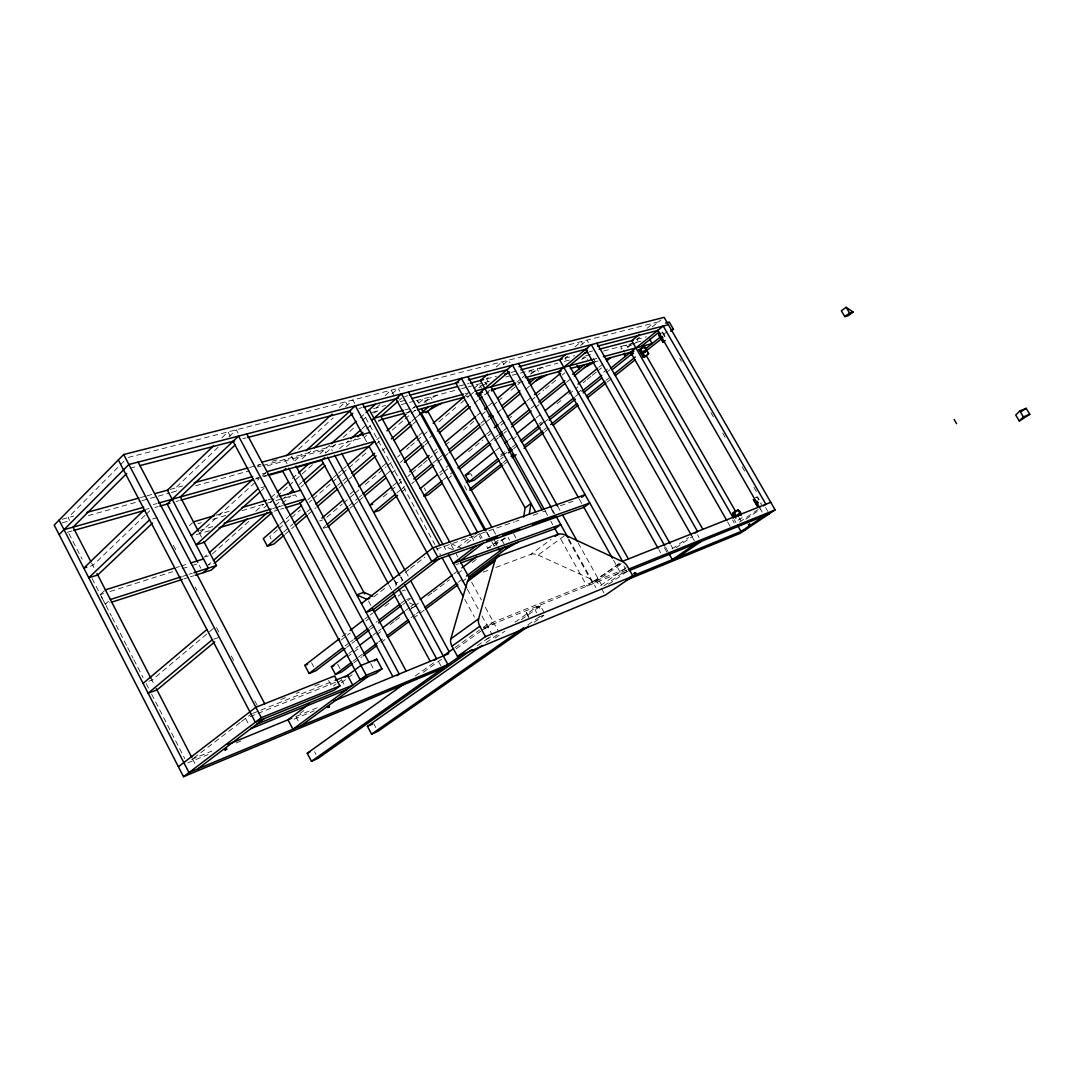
<?xml version="1.0" encoding="UTF-8"?>
<svg xmlns="http://www.w3.org/2000/svg" width="1084" height="1084" viewBox="0 0 1084 1084"><rect width="100%" height="100%" fill="white"/><g stroke="black" fill="none" stroke-linecap="round" stroke-linejoin="round"><path stroke-width="0.75" stroke-dasharray="5 3.75" d="M395.89 586.146L396.094 582.989L402.882 580.536M123.983 461.201L68.17 517.596L69.566 520.32M221.963 437.733L228.019 431.906L230.174 435.944M145.012 515.374L92.804 565.414L89.796 566.322M146.218 514.209L149.863 510.727M218.101 447.231L175.594 487.908L176.949 490.496M229.022 436.771L236.312 429.792L238.453 433.803M103.888 601.444L100.351 594.574L104.403 590.807M189.388 525.632L192.437 522.813M108.359 601.39L105.311 604.194L110.121 602.65M257.464 466.296L259.686 464.237M199.442 533.22L258.9 478.993M262.491 475.713L265.851 472.665M339.4 407.462L345.566 401.852L347.165 404.793M298.669 449.223L333.195 417.882M345.511 406.69L352.91 399.982L355.308 404.373M261.447 490.659L263.927 488.41M294.74 460.917L302.151 454.223M302.029 458.884L310.688 451.093M204.239 557.176L206.759 554.94M255.797 511.133L263.331 504.399M270.878 497.651L275.905 493.166M292.246 478.559L297.287 474.074M319.916 453.844L329.346 445.429L332.354 450.985M360.145 417.909L363.912 414.535L434.86 544.547M385.091 395.619L391.161 390.199L395.104 397.367M212.369 553.91L250.119 520.279M263.954 507.949L287.856 486.662M289.116 485.537L313.032 464.237M325.606 453.031L335.674 444.074M343.221 437.34L354.549 427.259M362.097 420.538L367.693 415.551M379.928 404.644L376.284 407.896L377.828 410.714M392.083 393.817L398.167 388.411L399.739 391.256M210.852 562.718L208.331 564.954L215.174 562.772M275.187 505.727L285.282 496.784M299.157 484.494L301.677 482.258M339.536 448.722L348.357 440.903M362.232 428.614L368.546 423.031M275.783 509.236L290.932 495.862M301.027 486.933L303.561 484.711M346.487 446.784L355.322 438.979M366.69 428.939L371.731 424.481M399.224 400.213L401.663 398.058M364.224 437.408L366.473 435.429M279.889 524.182L284.984 519.737M286.257 518.626L288.805 516.404M307.924 499.738L310.471 497.515M333.411 477.516L337.246 474.182M338.52 473.071L342.341 469.738M343.614 468.627L346.162 466.405M376.758 439.752L379.305 437.529M407.34 413.085L411.161 409.752M412.435 408.641L423.912 398.641L426.175 402.747M277.436 529.941L269.78 536.58L271.122 539.087M278.71 528.829L290.187 518.843M291.46 517.745L300.39 509.981M309.319 502.217L311.867 500.009M313.14 498.897L336.094 478.938M337.368 477.827L341.203 474.507M342.476 473.396L347.571 468.966M348.845 467.854L367.977 451.229M375.633 444.576L380.728 440.145M392.205 430.158L403.682 420.186M404.955 419.074L410.064 414.644M411.337 413.532L416.432 409.102M424.088 402.449L430.47 396.907L431.974 399.63M283.94 531.783L289.049 527.352M290.336 526.255L292.883 524.033M306.962 511.878L312.07 507.461M337.639 485.347L341.487 482.028M342.761 480.917L347.869 476.499M411.812 421.215L415.646 417.896M415.944 417.652L419.142 414.887M285.295 534.168L290.404 529.751M291.691 528.64L294.252 526.445M308.317 514.304L316 507.678M339.021 487.827L342.869 484.507M344.143 483.41L347.978 480.104M349.265 478.993L351.812 476.797M382.517 450.307L385.077 448.112M413.221 423.83L417.069 420.524M496.255 366.961L502.339 361.771L503.843 364.454M349.997 494.155L355.118 489.792M381.974 466.892L387.083 462.529M419.061 435.267L425.456 429.806M465.09 395.999L467.651 393.817M473.803 388.573L479.155 384.007L481.377 387.977M488.098 381.514L486.621 378.858L489.196 376.663M503.369 364.576L508.531 360.186L510.036 362.869M326.731 517.312L342.205 504.141M343.493 503.044L353.804 494.263M355.091 493.166L358.967 489.887M365.403 484.399L386.039 466.838M387.327 465.741L391.202 462.462M397.638 456.974L400.226 454.779M406.663 449.291L409.251 447.096M410.538 445.998L415.7 441.608M416.988 440.511L422.137 436.12M423.424 435.023L427.299 431.744M438.898 421.866L455.659 407.598M460.822 403.221L468.559 396.636M469.846 395.538L473.722 392.245M478.871 387.855L485.32 382.367L486.797 385.01M323.235 527.651L325.796 525.483M348.899 505.943L357.869 498.342M359.156 497.258L361.717 495.076M386.094 474.453L391.229 470.117M400.199 462.516L402.774 460.348M423.288 442.977L428.424 438.627M429.711 437.543L433.559 434.291M350.051 508.22L352.639 506.038M353.926 504.954L357.815 501.675M359.102 500.578L362.991 497.299M391.432 473.274L395.321 470.009M425.063 444.887L431.527 439.427M474.209 403.383L478.098 400.118M486.499 393.004L489.738 390.281M213.291 628.544L151.936 680.142L148.982 681.226M393.031 485.727L400.782 479.25M434.332 451.188L436.92 449.02M476.933 415.565L480.808 412.327M488.545 405.85L493.708 401.527M516.946 382.096L520.821 378.858M522.109 377.788L531.146 370.227L532.596 372.788M383.343 496.878L389.793 491.486M391.08 490.415L402.706 480.713M407.869 476.404L410.443 474.25M411.73 473.18L422.069 464.562M423.356 463.478L427.231 460.253M428.519 459.169L437.557 451.635M445.294 445.172L449.169 441.933M463.369 430.091L473.694 421.473M481.445 415.009L485.32 411.771M493.057 405.308L496.933 402.083M498.22 401.012L503.382 396.703M511.133 390.24L520.171 382.693M530.496 374.075L536.946 368.696L538.382 371.243M396.947 492.922L400.836 489.697M402.123 488.613L404.725 486.472M433.207 462.827L437.082 459.602M438.383 458.532L444.846 453.153M481.106 423.058L484.982 419.833M574.927 346.894L581.349 341.568L582.799 344.129M401.446 492.19L406.622 487.895M411.798 483.613L414.386 481.459M437.692 462.163L442.868 457.868M444.169 456.798L448.044 453.573M481.716 425.7L484.304 423.546M485.591 422.475L489.48 419.264M497.244 412.828L501.133 409.603M525.726 389.237L529.615 386.012M567.718 356.067L565.143 358.194L567.298 361.988M580.563 345.444L586.986 340.119L588.436 342.68M439.657 472.651L444.86 468.369M446.161 467.299L450.063 464.101M486.486 434.183L493.003 428.83M499.507 423.492L503.41 420.28M526.824 401.053L530.726 397.842M439.955 475.212L442.557 473.085M443.857 472.014L447.76 468.816M468.573 451.757L482.868 440.036M488.071 435.768L490.673 433.627M501.079 425.104L512.786 415.511M530.997 400.579L534.9 397.381M536.201 396.31L544.005 389.915M545.306 388.844L550.509 384.59M551.81 383.519L555.713 380.321M562.217 374.983L564.818 372.855M582.42 358.425L584.561 356.663M443.505 479.629L453.939 471.12M490.469 441.323L494.372 438.126M495.686 437.069L498.288 434.941M503.504 430.687L507.42 427.489M530.903 408.343L534.818 405.145M447.678 478.979L451.594 475.795M494.643 440.754L498.545 437.57M503.762 433.315L506.377 431.188M535.076 407.828L538.978 404.644M566.376 382.354L572.894 377.042M495.51 450.781L500.74 446.554M508.599 440.199L512.529 437.028M536.092 417.977L541.322 413.749M598.937 367.205L602.853 364.021M647.094 328.276L653.476 323.127M512.502 439.684L516.418 436.527M557 403.79L560.916 400.619M568.775 394.291L577.935 386.893M583.165 382.679L585.794 380.565M587.094 379.508L591.024 376.338M592.338 375.281L596.254 372.124M597.569 371.067L601.498 367.896M631.593 343.614L626.281 347.896L631.511 345.078M639.492 337.246L636.945 339.292L638.611 342.192M652.256 326.948L660.833 320.024M500.632 454.833L507.231 449.535M538.897 424.088L541.526 421.961M577.149 393.343L581.119 390.159M603.544 372.137L608.815 367.896M500.605 456.554L504.548 453.383M512.42 447.069L516.363 443.912M539.995 424.942L545.238 420.728M575.441 396.487L580.685 392.272M503.098 455.375L507.055 452.204M540.035 425.755L542.678 423.627M543.992 422.57L547.948 419.4M605.983 372.842L609.94 369.671M500.564 459.142L503.193 457.041M513.681 448.627L517.624 445.483M503.044 462.611L507.014 459.44M544.06 429.874L546.702 427.76M606.227 380.24L608.883 378.126M663.123 334.834L667.094 331.663M504.182 464.169L508.152 461.012M545.171 431.5L549.141 428.343M607.338 381.974L611.295 378.817M373.777 596.945L386.866 586.729M405.213 572.433L409.129 569.371M410.443 568.355L424.847 557.122M342.11 636.633L346.108 633.557M364.739 619.181L368.736 616.105M370.064 615.089L372.733 613.029M457.502 547.705L471.675 536.783L474.101 541.201M340.864 640.224L346.189 636.118M347.53 635.102L350.186 633.056M366.175 620.753L370.172 617.69M384.82 606.417L388.817 603.341M398.14 596.173L405.308 590.672M466.852 543.328L477.163 535.401M193.9 757.987L234.916 726.565M236.244 725.562L240.214 722.513M241.529 721.51L252.111 713.394M345.186 645.901L349.183 642.839M350.525 641.823L353.194 639.777M369.224 627.541L377.246 621.417M400.958 603.314L405.294 599.994M346.568 647.392L350.579 644.33M351.921 643.313L354.59 641.281M370.62 629.059L374.63 625.996M402.692 604.615L406.703 601.552M407.719 600.793L410.714 598.504M348.858 653.476L354.238 649.397M355.593 648.367L358.276 646.335M373.086 635.129L377.124 632.067M378.465 631.051L381.161 629.005M405.389 610.658L409.427 607.596M410.768 606.579L416.148 602.501M453.844 573.964L457.882 570.902M487.488 548.477L498.247 540.32M347.097 657.121L352.49 653.042M353.831 652.026L359.224 647.961M376.717 634.736L382.096 630.658M390.186 624.56L394.224 621.498M395.565 620.482L399.603 617.433M409.02 610.306L413.058 607.257M414.413 606.241L419.793 602.162M427.868 596.064L431.906 593.002M433.261 591.986L449.413 579.777M457.489 573.666L461.527 570.618M472.299 562.474L476.337 559.425M493.83 546.201L505.022 537.732M353.005 661.24L357.056 658.205M358.411 657.189L362.462 654.14M378.655 641.985L382.706 638.937M411.066 617.65L415.118 614.614M416.459 613.598L420.511 610.549M458.329 582.176L462.367 579.127M353.912 662.798L362.015 656.728M380.918 642.568L386.324 638.517M413.329 618.273L418.736 614.221M420.091 613.219L424.142 610.17M461.947 581.837L465.998 578.802M333.493 685.887L336.175 683.896M337.517 682.893L341.528 679.912M299.875 713.557L305.241 709.573M341.406 682.703L346.772 678.719M348.113 677.717L352.124 674.736M495.862 567.42L530.672 554.439L551.092 539.398M530.672 554.439A14.322 9.675 54 0 1 538.071 555.076L563.965 536.092M415.294 675.969L434.44 662.27M454.955 647.595L479.575 629.994M483.288 627.338L486.811 624.818L625.956 568.68M423.316 672.229L442.475 658.557M456.147 648.788L480.781 631.2M481.797 630.468L493.491 622.135L485.388 607.325M477.312 645.766L490.076 636.742M486.052 642.649L499.846 632.921M515.022 622.216L538.22 605.848L541.336 611.511M495.063 638.124L504.71 631.322M521.269 619.655L540.577 606.051L543.694 611.688M527.935 624.818L540.32 616.159M534.182 622.243L543.856 615.468M618.896 563.843L586.959 586.132L559.059 536.024M538.071 555.076L594.764 580.821L619.601 563.49M626.281 567.664L600.008 585.875A8.753 5.786 55.3 0 0 594.764 580.821M604.005 585.753L627.216 569.696M608.558 584.262L627.04 571.498L623.937 565.943M672.053 548.911L688.638 537.515M676.037 547.691L692.622 536.323M739.478 522.122L758.624 509.168M745.751 519.222L760.778 509.06M484.562 628.95L494.25 623.639L499.019 632.365M486.567 639.221L490.727 636.931M505.618 538.125L501.635 540.306L503.166 543.084M484.358 394.833L490.09 391.731M531.594 373.153L542.705 367.164L544.141 369.712M581.634 359.441L587.027 356.528M632.812 344.373L636.742 342.246M373.75 413.045L377.842 410.85M378.357 421.473L381.08 419.996M425.104 401.568L436.974 395.186L438.464 397.896M482.827 385.389L487.136 383.072M191.651 759.383L211.976 751.022M296.366 716.334L319.807 706.7M539.005 617.067L543.694 615.143M187.762 762.906L208.074 754.545M236.19 742.96L240.878 741.036M293.994 719.153L314.292 710.779M483.613 627.934L627.988 569.534M540.577 606.051L534.331 608.585L536.675 612.826M627.406 571.349L621.173 573.883L613.192 559.642M742.296 517.61L737.025 520.794L738.705 520.049M250.214 716.551L256.42 714.058M257.965 713.435L335.43 682.324M280.756 699.546L285.39 697.689M296.189 693.381L299.279 692.148M314.699 685.996L319.333 684.139M616.498 565.523L622.379 563.179L592.853 583.748L568.301 539.697M253.006 713.286L259.212 710.806M260.756 710.183L333.615 680.996M755.9 497.475L757.54 496.838L761.158 503.125M755.656 497.651L757.079 497.082L761.429 504.629M411.256 608.016L416.649 605.983L409.495 602.867M406.649 599.493L409.346 598.49M483.207 572.135L489.534 569.778M402.042 590.983L404.752 589.994M455.863 564.723L459.006 563.585M493.396 544.005L499.751 541.729M213.724 639.221L219.686 637.094M436.418 549.141L479.277 534.127M480.862 533.572L487.204 531.35M488.803 530.794L495.144 528.558M496.729 528.003L514.195 521.892M515.781 521.336L518.965 520.225M533.247 515.225L541.187 512.434M542.772 511.878L545.943 510.767M560.238 505.767L572.935 501.323M183.914 578.91L188.724 577.365M190.323 576.851L193.535 575.807M182.654 576.363L187.464 574.818M189.077 574.303L192.288 573.273M323.479 528.247L328.059 526.783M100.351 594.574L103.563 593.558M109.999 591.525L172.654 571.702M182.288 568.653L190.323 566.105M191.936 565.591L198.358 563.558L200.811 568.233M205.621 556.756L208.358 555.889M319.563 520.943L322.612 519.981M176.177 567.569L179.402 566.553M181.001 566.051L189.05 563.517M196.367 534.656L209.32 530.74M274.089 511.174L278.954 509.71M280.566 509.223L283.805 508.247M199.863 530.469L212.83 526.567M272.789 508.559L277.639 507.095M279.265 506.607L282.504 505.632M198.101 523.68L201.339 522.718M212.694 519.344L225.675 515.496M241.895 510.672L274.333 501.052M275.946 500.564L295.417 494.792L297.707 499.074M216.19 515.157L229.171 511.323M268.127 499.819L277.856 496.933M152.641 518.965L157.207 517.637M260.946 487.746L265.052 486.553M145.893 509.385L148.942 508.518M255.905 478.274L258.642 477.502M262.978 476.282L266.203 475.375M67.222 532.312L72.1 530.93M154.931 507.488L158.169 506.58M176.042 501.513L179.294 500.605M255.621 478.993L266.989 475.781M153.413 504.521L156.665 503.613M262.328 473.884L265.58 472.963M62.33 522.813L68.834 520.997M88.36 515.577L140.405 501.106M142.031 500.645L156.679 496.58M158.305 496.133L169.687 492.963M171.313 492.515L176.191 491.16M195.716 485.727L249.388 470.808M267.287 465.835L324.211 450.009L325.715 452.773M62.113 519.277L73.739 516.065M140.486 497.61L145.378 496.269M147.004 495.808L151.882 494.467M170.134 489.426L182.817 485.917M249.564 467.475L256.081 465.673M257.707 465.226L260.959 464.318M272.355 461.174L278.873 459.372M257.951 466.865L261.176 465.984M262.789 465.537L362.612 437.855M378.289 420.389L381.568 419.508M405.972 412.909L415.741 410.28M466.188 396.649L469.44 395.768M518.26 382.584L523.138 381.256M594.737 361.921L597.989 361.04M404.86 409.942L414.616 407.327M465.063 393.79L469.941 392.476M593.598 359.292L596.85 358.425M372.069 412.381L378.587 410.646M401.419 404.603L407.936 402.882M409.562 402.449L414.454 401.148M416.08 400.714L460.104 389.048M461.73 388.628L466.621 387.327M468.261 386.893L474.778 385.159M476.066 384.82L491.431 380.755M505.754 376.961L510.645 375.66M512.271 375.227L518.789 373.506M520.428 373.072L557.921 363.14M564.439 361.406L569.33 360.105M590.523 354.495L585.631 355.796L587.745 359.509M603.571 351.04L634.547 342.829M636.173 342.395L641.416 341.013M373.492 408.627L385.592 405.443M400.267 401.581L405.159 400.294M458.952 386.134L468.735 383.56M486.662 378.844L496.445 376.27M511.106 372.408L515.998 371.121M564.899 358.262L574.683 355.688M589.357 351.826L592.609 350.959M636.62 339.387L646.403 336.812M130.053 468.193L138.224 466.052M242.83 438.749L246.095 437.909M358.858 408.465L362.137 407.611M404.63 396.527L407.896 395.674M128.156 457.448L658.638 321.799L660.319 324.726M450.51 543.572L460.998 547.827M452.719 549.629L443.722 545.943L447.028 552M679.709 358.397L681.402 361.324M710.914 412.584L714.288 418.438M722.716 433.072L725.25 437.475M742.106 466.757L745.48 472.61M753.922 487.258L756.442 491.648M765.602 507.542L767.784 511.323M662.609 331.989L666.836 339.319M662.161 332.232L664.695 336.636M760.711 509.507L762.174 512.027M739.139 517.61L740.819 520.537M734.22 519.575L735.9 522.515M732.594 520.035L734.261 522.949M628.083 347.883L626.43 344.983L621.105 349.278L621.213 346.365L624.547 352.178M727.662 522L730.169 526.39M697.513 534.805L699.017 537.447M593.178 358.059L595.279 361.771M692.161 536.946L694.424 540.916M670.928 545.116L672.595 548.057M665.576 547.298L668.056 551.688M664.316 547.637L666.809 552.027M658.937 549.778L660.603 552.732M579.276 499.101L582.365 504.602M557.61 506.065L560.062 510.483M578.138 542.881L601.742 585.17M601.484 588.544L604.466 593.869M552.42 509.656L554.9 514.087M568.897 539.209L595.861 587.569M551.106 508.857L553.572 513.26M545.103 510.971L547.569 515.388M550.848 521.282L552.745 524.683M513.599 533.775L515.903 537.935M508.071 537.42L509.602 540.211M470.619 473.478L472.096 476.161M501.716 539.683L504.033 543.883M493.206 529.859L495.659 534.317M418.831 403.14L417.313 400.389L418.546 403.316M464.413 485.835L467.326 491.12M496.878 544.791L494.548 540.577L496.811 545.374M486.919 532.23L489.345 536.648M486.797 532.664L490.876 540.062M491.689 541.539L494.128 545.97L487.773 548.26L486.16 545.32M528.721 616.674L525.577 610.956L529.724 619.669M479.711 533.585L482.123 537.989M479.263 535.875L480.862 538.802M424.345 488.017L425.849 490.767M451.296 545.022L453.681 549.358M456.242 554.032L457.854 557M471.621 582.162L481.337 599.926M467.326 589.154L478.749 610.075M481.933 615.902L492.407 635.088M435.66 546.024L440.511 554.913M464.779 599.371L474.48 617.162M364.224 437.394L366.649 441.852M405.822 571.756L408.221 576.2M400.89 576.851L402.503 579.832M400.633 577.162L402.245 580.13M394.427 579.886L396.825 584.33M438.478 661.375L440.795 665.684M394.115 580.184L396.514 584.628M389.197 585.319L391.595 589.791M291.271 455.944L294.32 461.621M368.533 601.024L371.107 605.793M284.74 459.386L287.03 463.654M370.687 663.638L373.655 669.194M373.668 723.638L375.742 727.527M337.68 664.235L340.403 669.356M341.623 679.844L344.577 685.386M328.587 680.454L331.609 686.131M311.569 662.758L313.696 666.782M314.563 751.713L315.959 754.383M199.185 532.732L201.543 537.203M295.864 716.551L300.092 724.6M173.413 545.279L176.543 551.268M195.323 587.176L196.895 590.157M216.461 627.555L218.805 632.053M231.326 655.983L233.683 660.468M254.808 700.86L258.724 708.34M245.567 718.407L250.147 727.201M91.584 563.03L94.931 569.534M150.947 678.218L154.822 685.752M192.586 758.99L195.513 764.667M68.929 533.545L82.059 559.059M92.113 578.571L105.243 604.086M106.015 605.59L111.422 616.091M112.194 617.595L126.869 646.105M127.641 647.609L133.047 658.123M133.82 659.614L143.088 677.622M146.177 683.625L148.494 688.137M151.584 694.139L184.808 758.678"/><path stroke-width="1.5" d="M737.703 514.832L738.326 515.93M739.18 515.361L738.339 514.331M625.373 353.641L625.238 356.514L623.585 353.628M529.317 514.195L530.97 503.423L525.103 507.908L523.667 517.122M457.502 656.43L485.469 636.606L479.819 626.24A9.62 6.775 54.6 0 1 478.613 618.815L494.751 561.119A15.04 10.312 53.6 0 1 499.412 555.848L557.908 534.385A14.539 9.634 54 0 1 565.32 535.089L622.365 561.566A8.875 5.759 55.3 0 1 627.663 566.702L632.961 576.146L605.197 595.197L457.502 656.43L451.96 646.213A9.471 6.789 54.6 0 1 450.836 638.855L467.434 581.539A14.824 10.352 53.6 0 1 472.136 576.254L499.412 555.848M641.863 352.801L642.446 353.709L642.135 352.585M662.094 336.555L662.798 337.978M662.31 336.501L662.446 337.761M737.554 514.697L738.353 514.209M756.957 501.364L757.255 502.773L758.244 502.488M757.16 501.296L757.459 502.691M736.348 516.567L735.657 516.052L735.467 516.973M634.384 573.91L635.752 573.165M748.719 525.388L749.979 524.67L748.868 525.361M1019.787 410.931L1015.722 415.077L1019.299 421.012L1029.8 414.305L1026.196 408.343L1019.787 410.931L1023.391 416.933L1019.299 421.012M626.24 580.13L740.196 533.328L775.128 509.873L664.14 317.368L123.684 454.521L54.2 525.062L183.508 776.713L442.353 668.557M59.105 534.615L128.901 464.494L668.367 324.699M126.76 473.464L73.075 527.136L90.812 561.539M144.362 509.819L83.793 568.124L86.801 567.23M213.48 445.89L167.397 490.185L208.345 568.138L203.155 572.718M149.606 519.832L88.752 577.786L97.763 575.021L152.627 522.989M235.214 444.928L180.35 496.946L198.399 531.241M191.299 535.686L253.168 479.06M286.433 455.714L332.016 414.196M258.222 488.532L196.109 544.832L204.226 542.339L260.201 491.784M285.891 468.532L282.816 471.296L293.981 492.122M305.864 450.876L350.376 410.687M314.401 447.746L352.761 413.221M209.266 552.691L246.989 518.992M277.165 492.041L288.48 481.933M298.534 472.949L308.601 463.952M331.23 443.735L356.379 421.283M366.067 412.611L375.376 404.305M324.78 457.556L321.691 460.293L388.384 583.829M213.372 560.482L267.626 512.434M287.802 494.548L292.856 490.076M302.937 481.133L323.127 463.261M350.877 438.668L360.972 429.725M371.785 420.158L401.473 393.858L477.57 532.244L475.212 534.06M215.174 562.772L271.989 512.583M304.821 483.586L325.024 465.741M357.842 436.757L362.896 432.286M398.004 401.283L380.931 416.364L449.752 542.19M203.887 541.675L216.434 565.536L211.245 570.116L195.147 575.292M278.615 525.293L263.317 538.612L267.314 546.146L273.778 544.087L284.008 535.266M290.078 515.293L301.555 505.293M311.745 496.404L332.138 478.627M347.436 465.293L374.712 441.378L266.962 471.648M386.947 430.863L406.066 414.196M267.314 546.146L282.653 532.881M294.171 522.935L305.674 512.989M315.905 504.141L336.365 486.445M351.717 473.18L374.725 453.275M391.351 438.912L410.538 422.326M419.481 414.589L428.437 406.839M295.525 525.333L307.043 515.401M317.273 506.58L337.747 488.925M353.099 475.686L376.121 455.822M394.034 440.389L411.947 424.942M426.026 412.801L434.982 405.077M487.732 374.251L480.429 380.484L551.607 508.166M321.867 518.152L343.601 499.616M358.953 486.526L380.687 467.976M399.874 451.622L417.774 436.351M433.126 423.261L463.817 397.096M327.083 524.399L347.612 507.027M363.004 493.992L384.806 475.537M404.047 459.25L422.015 444.061M437.408 431.026L468.193 404.969M481.025 394.115L478.207 396.5L477.394 393.614M509.155 371.5L491.052 386.812L557.61 506.065M328.059 526.783L348.763 509.317M364.278 496.215L386.27 477.651M404.373 462.353L423.776 445.985M439.291 432.868L470.334 406.663M479.385 399.02L481.974 396.839M143.088 683.381L206.881 629.519M391.744 486.811L369.793 505.158L372.693 504.25M409.806 471.689L429.169 455.497M444.657 442.543L475.646 416.649M484.683 409.088L487.258 406.934M497.583 398.289L515.659 383.18M212.234 639.75L148.142 693.218L156.99 689.939L214.754 641.904M395.66 493.992L373.641 512.258L379.427 510.415L397.557 495.402M413.776 478.952L431.906 463.898M448.735 449.928L479.806 424.142M488.87 416.622L491.458 414.467M501.811 405.863L519.941 390.823M529.006 383.302L535.482 377.923M565.929 354.346L559.507 359.685L664.749 545.835M415.687 480.388L433.803 465.375M449.345 452.502L480.415 426.771M490.781 418.194L493.369 416.039M502.42 408.532L520.55 393.519M530.916 384.942L541.268 376.365M587.474 350.959L569.439 365.782L670.102 543.653M420.145 488.667L437.055 474.778M455.266 459.819L485.185 435.24M494.304 427.76L498.206 424.562M507.312 417.083L525.523 402.123M534.629 394.644L560.645 373.275M423.939 495.591L442.191 480.686M457.854 467.922L489.155 442.38M499.588 433.871L502.204 431.744M511.336 424.291L529.602 409.4M538.734 401.947L564.818 380.674M572.65 374.292L584.384 364.712M442.462 483.22L428.112 494.9L424.007 496.215M459.413 469.413L490.727 443.939M499.859 436.5L502.461 434.372M511.594 426.947L531.16 411.012M540.293 403.587L565.076 383.411M574.195 375.972L589.859 363.235M499.25 460.199L474.318 480.185L469.101 481.838L465.388 475.117L494.196 451.838M504.67 443.37L507.285 441.256M516.458 433.857L534.778 419.047M545.252 410.579L570.13 390.47M577.989 384.129L597.623 368.262M606.783 360.85L610.712 357.679M639.438 334.468L631.769 340.661L733.38 518.111M466.323 482.407L468.966 480.28M469.101 481.838L497.99 458.654M508.491 450.226L511.106 448.126M520.306 440.741L538.68 425.998M549.182 417.57L574.127 397.543M582 391.216L601.688 375.416M610.875 368.045L663.218 326.027L765.887 504.25L763.529 505.849M508.437 452.841L512.366 449.684M521.553 442.326L539.927 427.597M549.114 420.24L575.36 399.21M583.246 392.896L601.62 378.181M612.108 369.766L633.11 352.95M641.105 346.541L659.004 332.192M639.14 349.861L644.465 346.528L648.639 353.804L645.021 356.663L643.313 357.137L639.14 349.861L644.465 346.528M658.733 334.97L663.164 342.246L658.733 334.97L661.023 333.14M469.968 489.006L501.716 463.667M510.984 456.269L513.626 454.155M524.209 445.714L542.732 430.931M550.672 424.589L577.122 403.478M586.39 396.08L604.913 381.297M614.167 373.899L635.332 357.002M645.915 348.56L660.468 336.948M502.854 465.226L472.434 489.467L469.887 490.293M512.109 457.854L516.079 454.684M524.019 448.369L543.856 432.557M553.111 425.185L578.233 405.159M587.501 397.774L606.01 383.031M615.265 375.647L635.102 359.847M644.831 350.742L643.869 351.23L644.262 352.422L661.552 338.764M670.82 331.392L673.462 329.279L669.289 322.056L665.495 323.032M643.313 357.137L645.034 356.541M662.947 342.3L665.237 340.484M361.433 603.625L432.773 547.867L585.143 494.711L581.634 497.339M267.802 474.914L369.061 446.296L431.825 561.539L583.91 507.353L589.791 503.003L437.733 556.959L366.135 612.379L373.221 609.75L438.939 559.005M345.227 648.408L315.837 670.806L309.116 673.449L304.834 665.359L339.455 638.679M350.105 630.468L363.411 620.211M374.061 611.999L395.362 595.59M178.399 766.767L255.865 707.269L334.617 675.928L339.915 685.887L333.858 690.386L255.309 722.242L118.332 459.968M309.116 673.449L342.503 647.947M354.536 638.761L367.896 628.557M378.573 620.4L399.955 604.086M476.513 545.618L453.248 563.382L560.726 524.534L555.008 528.762L460.578 563.016M355.918 640.265L369.292 630.075M378.641 622.948L401.365 605.631M460.009 560.943L483.288 543.206M183.508 776.713L261.312 717.689L339.915 685.887M352.557 663.814L341.758 671.917L335.457 674.424L331.365 666.728L347.517 654.492M359.631 645.319L371.744 636.145M382.503 627.988L404.034 611.674M420.186 599.452L452.489 574.981M461.919 567.853L476.716 556.634M197.695 768.922L264.13 718.651M335.457 674.424L351.65 662.256M363.804 653.137L377.313 642.988M386.758 635.902L408.37 619.682M424.562 607.514L456.974 583.178M466.418 576.092L505.578 546.688M363.37 655.725L376.866 645.603M387.679 637.5L409.278 621.308M425.484 609.167L457.895 584.872M468.708 576.783L511.919 544.385M467.434 581.539L494.751 561.119M309.401 703.828L287.978 719.776L292.937 729.22L366.189 675.264L381.947 668.896L376.744 659.153L360.958 665.441L345.186 677.175M846.13 307.287L841.36 310.823L844.802 316.636L848.393 315.607L853.162 312.084L846.13 307.287L849.571 313.1L853.162 312.084M374.319 660.955L376.744 659.153M844.802 316.636L849.571 313.1M555.184 536.39L557.908 534.385M300.796 725.941L368.045 676.524M381.947 668.896L375.877 673.34L360.132 679.736L233.033 441.31M397.001 675.671L399.224 674.058L288.737 468.166M450.836 638.855L478.613 618.815M451.96 646.213L479.819 626.24M434.318 660.319L436.554 658.72L398.912 589.073M471.825 649.641L318.073 758.38L311.447 761.28L307.233 753.244L402.977 684.776M442.651 656.403L453.586 648.584M311.447 761.28L463.789 653.367M528.64 626.105L377.801 731.402L371.568 734.125L367.422 726.334L481.919 645.563M371.568 734.125L523.789 627.717M695.142 533.098L697.527 531.458L591.268 344.671L558.409 371.731L658.11 548.314M734.884 517.054C728.597 512.678 741.104 505.713 741.077 515.036M738.204 510.049L732.743 513.301M695.928 543.572L672.351 559.629L668.638 553.07M677.703 557.433L701.267 541.404M764.356 515.821L741.036 531.485L737.459 525.225M1020.965 411.703L1026.196 408.343M506.228 548.653L518.206 542.108M491.526 390.958L495.835 388.641M535.889 380.809L547.014 374.807M584.493 367.598L593.937 362.503M630.4 355.118L633.015 353.696M429.603 409.711L441.473 403.329M758.204 502.732L757.445 502.868M367.422 726.334L372.422 724.18M307.233 753.244L309.888 752.093M1023.391 416.933L1029.8 414.305M227.599 744.6L291.677 718.272M333.872 700.914L448.627 653.76M630.36 576.823L745.941 529.48M485.469 636.606L632.961 576.146M256.827 724.193L352.761 685.156L347.571 675.413L335.173 680.373M250.919 728.665L346.785 689.559M628.964 570.712L769.234 513.843M628.774 569.073L775.128 509.873M770.765 502.312L622.514 561.322L512.447 365.105L479.467 393.058L544.29 509.494M331.365 666.728L333.886 665.725M304.834 665.359L307.531 664.316M635.725 573.151L634.479 573.91M369.725 598.327L366.893 599.357L356.744 594.872L363.858 592.311L372.544 596.132M486.797 541.038L497.827 537.108M502.556 535.428L519.9 529.249M532.515 524.764L556.16 516.363L568.07 537.732M111.72 602.135L182.302 579.425M110.392 599.506L181.042 576.878M193.887 572.759L216.434 565.536M465.388 475.117L469.304 473.884M105.419 589.859L174.578 568.07M190.662 563.002L203.521 558.951M219.036 527.8L270.851 512.149M285.431 507.759L299.997 503.355L305.187 498.816L284.13 505.144M224.171 523.166L271.163 509.046M193.467 521.865L214.564 515.632M242.152 507.488L266.501 500.293M279.482 496.458L300.58 490.225M73.726 530.469L145.175 510.252M159.795 506.12L169.863 503.261M180.906 500.144L252.369 479.914M268.615 475.32L283.236 471.188M296.23 467.502L322.205 460.158M64.01 529.683L143.657 507.271M158.291 503.152L252.572 476.621M86.761 512.461L138.86 498.057M155.134 493.559L168.169 489.968M194.212 482.773L247.938 467.922M261.908 462.191L369.847 432.462M648.639 353.804L644.248 346.582M381.568 419.508L404.346 413.356M417.367 409.833L464.562 397.083M475.944 394.007L482.556 392.218M491.255 389.874L514.995 383.451M528.016 379.942L561.227 370.972M570.333 368.506L593.924 362.137M606.132 358.845L633.788 351.365M644.262 348.533L646.809 347.842M373.939 418.248L403.234 410.389M416.242 406.893L463.437 394.224M474.819 391.175L513.87 380.687M525.252 377.638L591.972 359.725M603.354 356.677L652.162 343.574L649.682 339.251M670.928 329.942L673.462 329.279M411.676 398.573L457.312 386.568M470.361 383.14L483.518 379.671M504.588 374.129L509.48 372.842M520.889 369.834L562.325 358.939M584.466 353.113L587.718 352.246M599.14 349.251L633.368 340.24M139.863 465.632L234.659 440.89M247.721 437.475L350.688 410.606M363.763 407.191L398.682 398.072M409.522 395.24L458.559 382.449M468.369 379.888L507.583 369.644M519.033 366.663L587.663 348.736M597.474 346.175L657.947 330.403M738.326 516.052L737.499 514.914L738.895 514.493M644.438 352.503L644.953 351.026M645.007 350.837L644.086 351.162L644.479 352.368M644.262 352.422L645.4 352.029L644.804 350.891M657.703 330.457L759.992 508.247M738.001 510.13L740.86 515.117M646.132 355.322L735.792 511.756M640.874 349.278L645.021 356.663M734.424 512.569L736.524 516.39M954.137 419.44L956.562 423.681M639.37 349.685L643.53 356.961M732.987 513.139L735.846 518.138M630.576 352.232L726.822 520.537M596.891 343.221L702.866 529.331M585.712 349.251L691.565 535.55M576.918 365.362L579.032 369.088L578.883 366.202M527.949 378.546L530.103 382.381L529.642 379.508M518.613 363.506L628.395 558.978M506.865 369.834L578.571 497.841M583.517 506.662L612.379 558.165M562.528 514.9L577.325 541.404M554.127 527.176L558.233 534.548M467.963 376.636L542.054 509.751M535.713 511.96L461.418 378.33L455.836 383.153L524.886 507.529M491.567 526.905L427.814 411.256L421.269 413.045L486.106 530.767M421.554 408.763L423.058 411.5L421.852 408.627M498.355 548.165L499.9 550.957L499.196 549.005M408.451 392.056L484.345 529.873M395.89 398.804L470.863 535.306M459.481 559.954L470.009 579.195M369.292 409.738L442.963 544.574M448.478 554.656L466.513 587.663M362.666 403.912L439.914 545.374M442.137 557.881L463.153 596.417M437.733 556.959L355.322 405.822L349.753 410.85L363.411 435.917M341.609 453.275L405.009 570.279M410.633 580.645L449.155 651.728M334.658 455.239L399.833 575.672M404.657 584.588L447.949 664.587L188.968 772.567L59.092 520.103M327.639 457.218L393.302 578.707M393.207 592.758L430.172 661.226M296.04 466.106L364.712 593.91M372.693 608.761L406.243 671.172M299.563 502.542L392.855 676.606M246.813 433.939L368.885 662.283M366.189 675.264L238.521 436.08L167.139 504.033L197.681 562.271M138.115 462.109L264.713 703.76M123.684 454.521L261.312 717.689M96.977 573.504L150.947 678.218M156.34 688.692L191.8 757.499M327.571 706.876L329.17 706.05L327.639 706.809M327.91 707.513L329.509 706.687L327.964 707.446M634.113 573.328L635.441 572.623L634.181 573.273M224.7 749.315L226.38 748.488L224.7 749.315M225.052 749.979L226.732 749.166L225.052 749.979M748.461 524.832L749.694 524.168L748.461 524.832M757.973 507.041L753.434 499.575L757.973 507.041"/></g></svg>
